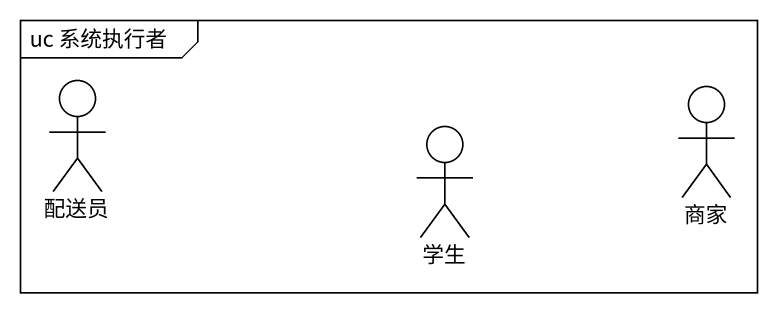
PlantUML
@startuml
mainframe uc 系统执行者
actor 配送员
actor 商家
actor 学生
@enduml
